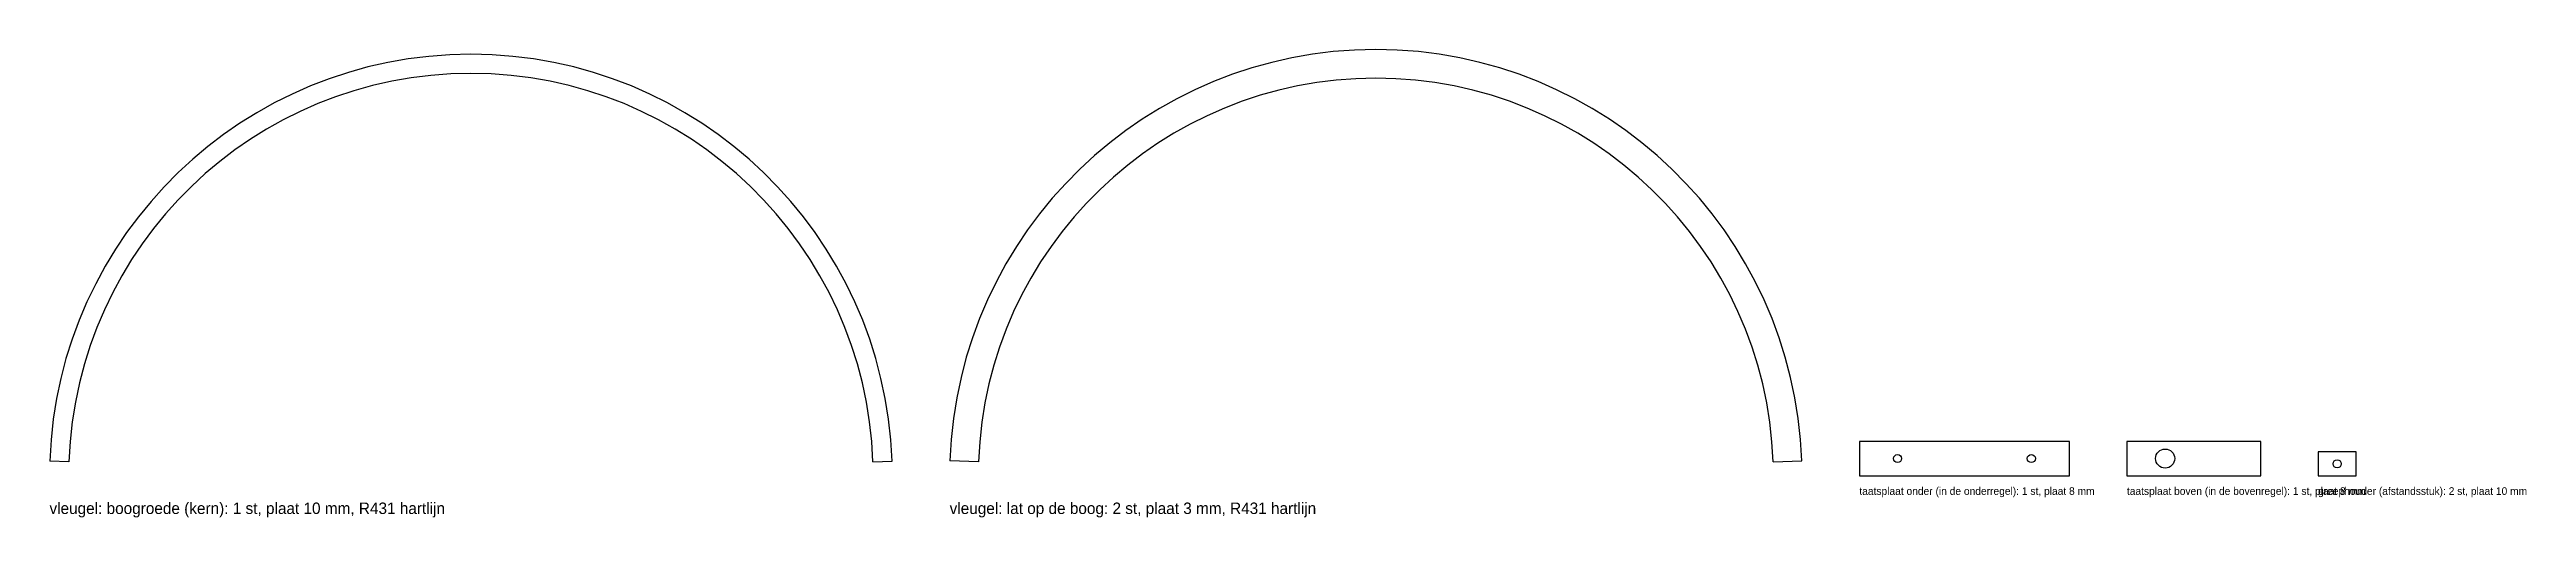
# Model space of a CAD drawing. Header units: millimetres. Extents: x 0 to 2592, y -44 to 446.
import ezdxf

# ---------------------------------------------------------------- set-up
doc = ezdxf.new("R2010")
doc.units = ezdxf.units.MM

msp = doc.modelspace()

# ---------------------------------------------------------------- linework, layer by layer
at = {"layer": 'GATEN'}
for centre, radius in [((2214, 18), 10), ((1934, 18), 4.25), ((2074, 18), 4.25), ((2394, 12.5), 4.25)]:
    msp.add_circle(centre, radius, dxfattribs=at)
at = {"layer": 'SNIJDEN'}
for p, q in [((2114, 36), (1894, 36)), ((1894, 36), (1894, 0)), ((2114, 0), (2114, 36)), ((2314, 36), (2174, 36)), ((2174, 36), (2174, 0)), ((2314, 0), (2314, 36)), ((20.2565, 14.6927), (0.2686, 15.3907)), ((861.7435, 14.6927), (881.7314, 15.3907)), ((972.2534, 14.5182), (942.2717, 15.5652)), ((1803.7466, 14.5182), (1833.7283, 15.5652)), ((1894, 0), (2114, 0)), ((2174, 0), (2314, 0)), ((2414, 25), (2374, 25)), ((2374, 25), (2374, 0)), ((2374, 0), (2414, 0)), ((2414, 0), (2414, 25))]:
    msp.add_line(p, q, dxfattribs=at)
for centre, radius in [((441, 0), 441), ((1388, 0), 446), ((441, 0), 421), ((1388, 0), 416)]:
    msp.add_arc(centre, radius, 2, 178, dxfattribs=at)

# ---------------------------------------------------------------- texts
at = {"layer": 'TEKST'}
for s, height, p in [('taatsplaat onder (in de onderregel): 1 st, plaat 8 mm', 8, (1894, -20)), ('taatsplaat boven (in de bovenregel): 1 st, plaat 8 mm', 8, (2174, -20)), ('greephouder (afstandsstuk): 2 st, plaat 10 mm', 8, (2374, -20)), ('vleugel: boogroede (kern): 1 st, plaat 10 mm, R431 hartlijn', 12, (0, -40)), ('vleugel: lat op de boog: 2 st, plaat 3 mm, R431 hartlijn', 12, (942, -40))]:
    msp.add_text(s, height=height, dxfattribs=at).set_placement(p)

doc.saveas('drawing.dxf')
